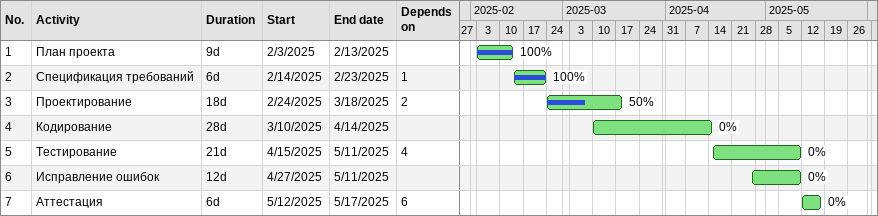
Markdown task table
| ID | Task | Duration | Start | Finish | Predecessors | % complete |
|---|---|---|---|---|---|---|
| 1 | План проекта | 9d | 2025-02-03 | 2025-02-13 |  | 100 |
| 2 | Спецификация требований | 6d | 2025-02-14 | 2025-02-23 | 1 | 100 |
| 3 | Проектирование | 18d | 2025-02-24 | 2025-03-18 | 2 | 50 |
| 4 | Кодирование | 28d | 2025-03-10 | 2025-04-14 |  | 0 |
| 5 | Тестирование | 21d | 2025-04-15 | 2025-05-11 | 4 | 0 |
| 6 | Исправление ошибок | 12d | 2025-04-27 | 2025-05-11 |  | 0 |
| 7 | Аттестация | 6d | 2025-05-12 | 2025-05-17 | 6 | 0 |
